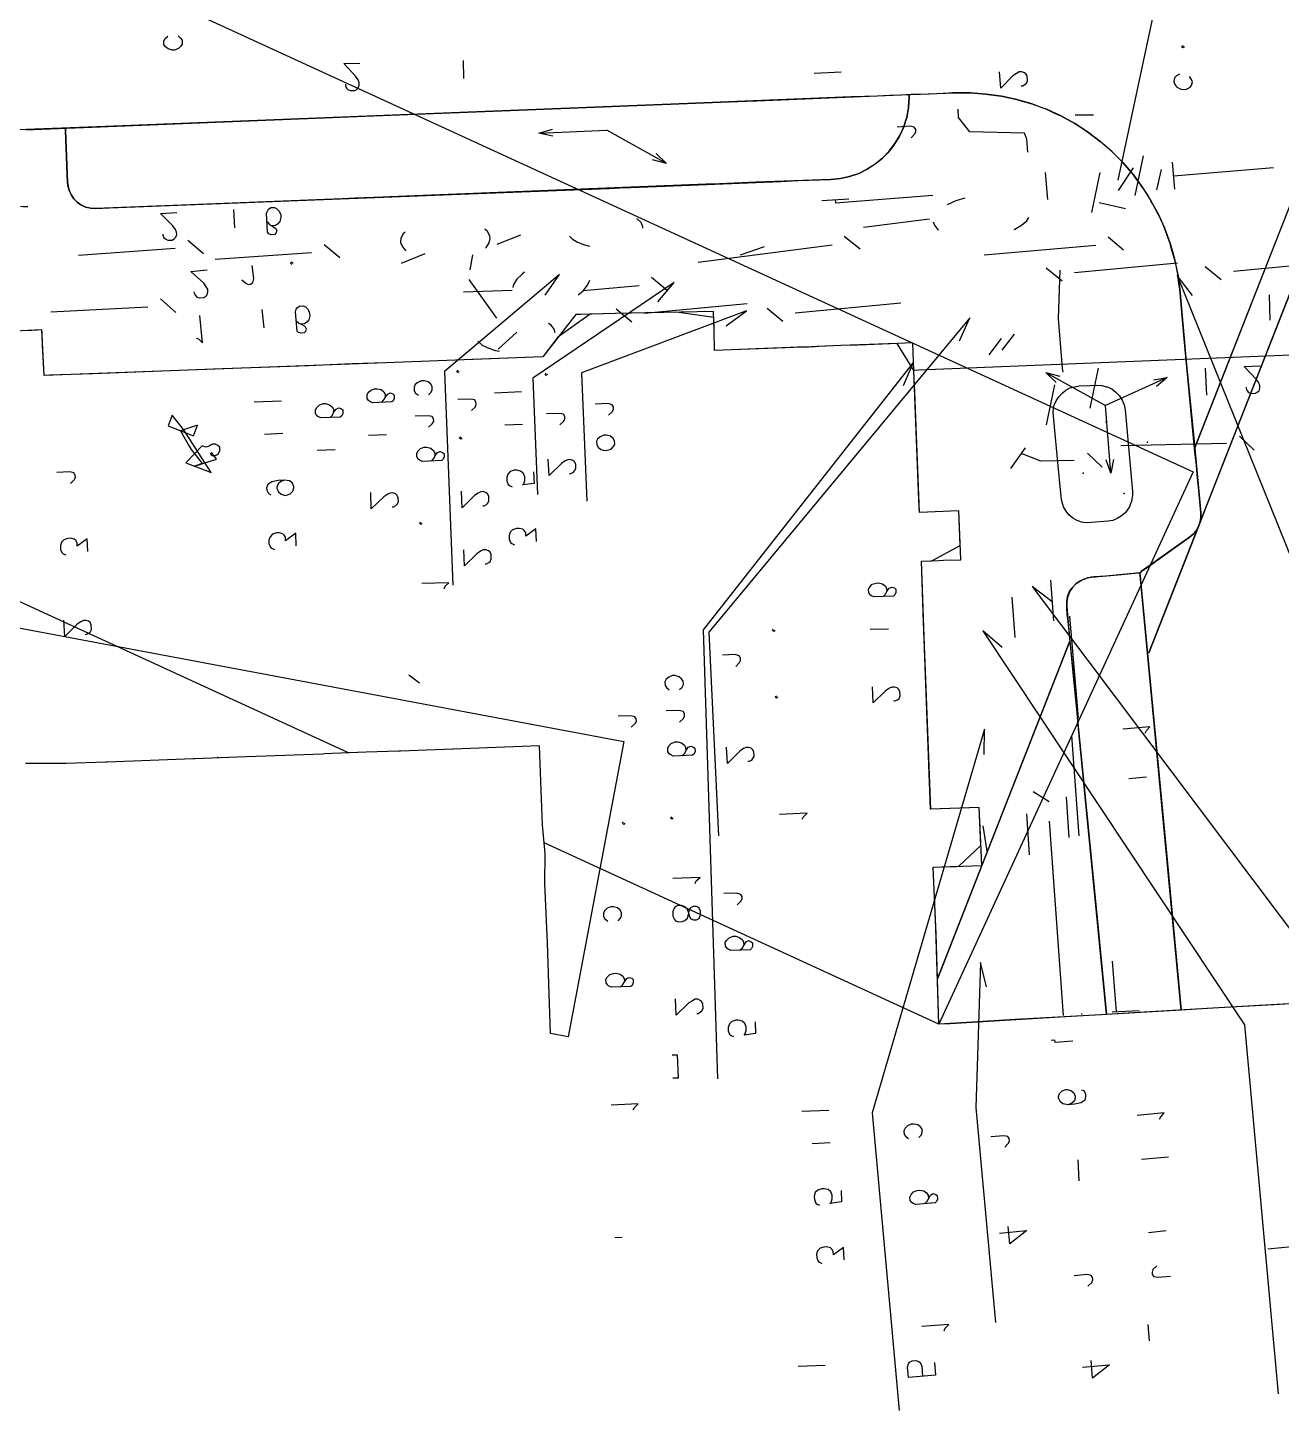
# Model space of a CAD drawing. Header units: metres. Extents: x 131 to 658, y 22 to 173.
# Drawn here: x 397.5 to 445.9, y 22.5 to 75.9 of the extents above; entities that cross this region are included whole.
import ezdxf

# ---------------------------------------------------------------- set-up
doc = ezdxf.new("R2010")
doc.units = ezdxf.units.M
for name, color, linetype in [('BOUNDARY', 7, 'Continuous'), ('BUILDING', 7, 'Continuous'), ('ELECTR_CABLE', 7, 'Continuous'), ('ELECTR_CABLE_COMM', 7, 'Continuous'), ('GAS', 7, 'Continuous'), ('GRASS', 7, 'Continuous'), ('OVERHEAD_POWER_LINE', 7, 'Continuous'), ('ROAD', 7, 'Continuous'), ('SEWER', 7, 'Continuous'), ('SIDEWALK_PATH', 7, 'Continuous'), ('TREE', 7, 'Continuous'), ('WATER_PIPELINE', 7, 'Continuous')]:
    doc.layers.add(name, color=color, linetype=linetype)

msp = doc.modelspace()

# ---------------------------------------------------------------- linework, layer by layer
at = {"layer": 'BOUNDARY'}
msp.add_lwpolyline([(448.931, 38.347), (445.602, 38.147), (443.937, 38.047), (440.608, 37.858), (438.944, 37.759), (435.626, 37.57), (433.961, 37.47), (432.685, 37.392), (432.685, 37.392), (432.618, 39.445), (432.563, 41.11), (432.463, 43.462), (432.463, 43.462), (433.451, 43.496), (434.305, 44.295), (434.239, 45.759), (434.239, 45.759), (432.374, 45.693), (432.308, 47.357), (432.175, 50.686), (432.119, 52.351), (432.008, 55.269), (432.008, 55.269), (432.408, 55.28), (433.506, 55.88), (433.451, 57.211), (433.451, 57.211), (431.93, 57.145), (431.93, 57.145), (431.908, 57.633), (431.842, 59.297), (431.72, 62.626), (431.076, 63.67), (428.901, 63.592), (428.901, 63.592), (427.747, 63.547), (426.082, 63.481), (424.684, 63.425), (424.684, 63.425), (424.018, 63.403), (424.018, 63.403), (424.007, 64.18), (424.007, 64.18), (423.996, 64.679), (422.554, 64.879), (420.19, 64.824), (420.19, 64.824), (419.225, 64.801), (417.982, 63.914), (417.394, 63.159), (417.394, 63.159), (415.019, 63.07), (413.354, 63.004), (411.335, 62.926), (411.335, 62.926), (410.025, 62.882), (408.361, 62.815), (405.032, 62.693), (403.367, 62.626), (400.038, 62.504), (398.374, 62.449), (398.152, 62.438), (398.152, 62.438), (398.063, 64.202), (398.063, 64.202), (396.731, 64.136)], dxfattribs=at)
at = {"layer": 'BUILDING'}
for points in [[(417.449, 44.395), (417.386, 45.093), (417.32, 46.758), (417.264, 48.144), (415.599, 48.082), (413.954, 48.016), (413.931, 48.015), (411.911, 47.937), (411.843, 47.935), (410.579, 47.892), (409.899, 47.865), (379.687, 61.75), (389.49, 83.08), (442.488, 58.722), (432.685, 37.392)], [(403.534, 60.352), (403.101, 60.906), (402.946, 60.496), (403.922, 60.107), (404.078, 60.518), (403.412, 60.307), (403.412, 60.307), (403.756, 59.708), (403.833, 59.586), (404.255, 59.042), (403.955, 58.942), (404.81, 59.209), (404.666, 59.397), (404.632, 59.453), (404.632, 59.453), (404.566, 59.431), (404.566, 59.431), (404.599, 59.375), (404.599, 59.375), (404.643, 59.353), (404.643, 59.353), (404.754, 59.353), (404.754, 59.353), (404.821, 59.375), (404.821, 59.375), (404.888, 59.431), (404.888, 59.431), (404.932, 59.542), (404.932, 59.542), (404.932, 59.675), (404.932, 59.675), (404.854, 59.741), (404.854, 59.741), (404.766, 59.786), (404.766, 59.786), (404.655, 59.786), (404.655, 59.786), (404.599, 59.763), (404.599, 59.763), (404.521, 59.708), (404.521, 59.708), (404.399, 59.664), (404.399, 59.664), (404.255, 59.719), (403.623, 59.064), (404.599, 58.687)]]:
    msp.add_lwpolyline(points, close=True, dxfattribs=at)
msp.add_lwpolyline([(383.115, 55.332), (420.523, 48.308), (418.381, 36.904), (417.689, 37.034), (417.626, 38.952), (417.574, 40.542), (417.477, 42.826), (417.485, 43.99), (417.386, 45.093), (417.32, 46.758), (417.264, 48.144), (415.599, 48.082), (413.954, 48.016), (413.931, 48.015), (411.911, 47.937), (411.843, 47.935), (410.579, 47.892), (408.96, 47.827), (408.911, 47.825), (405.606, 47.704), (403.967, 47.638), (403.917, 47.637), (400.588, 47.514), (400.538, 47.513), (398.999, 47.461), (398.902, 47.457), (397.43, 47.455)], dxfattribs=at)
at = {"layer": 'ELECTR_CABLE'}
for points in [[(409.781, 73.679), (409.781, 73.623), (409.781, 73.623), (409.826, 73.523), (409.826, 73.523), (409.87, 73.479), (409.87, 73.479), (409.959, 73.435), (409.959, 73.435), (410.147, 73.435), (410.147, 73.435), (410.236, 73.49), (410.236, 73.49), (410.27, 73.546), (410.27, 73.546), (410.314, 73.646), (410.314, 73.646), (410.314, 73.745), (410.314, 73.745), (410.27, 73.845), (410.27, 73.845), (410.17, 73.99), (410.17, 73.99), (409.715, 74.478), (409.715, 74.478), (410.336, 74.489)], [(414.353, 73.901), (414.331, 74.6)], [(435.859, 73.623), (435.914, 73.623), (435.914, 73.623), (436.014, 73.679), (436.014, 73.679), (436.058, 73.723), (436.058, 73.723), (436.103, 73.812), (436.103, 73.812), (436.092, 74.001), (436.092, 74.001), (436.036, 74.078), (436.036, 74.078), (435.981, 74.123), (435.981, 74.123), (435.881, 74.156), (435.881, 74.156), (435.781, 74.156), (435.781, 74.156), (435.681, 74.1), (435.681, 74.1), (435.537, 74.001), (435.537, 74.001), (435.071, 73.523), (435.071, 73.523), (435.026, 74.156)], [(436.114, 71.06), (436.081, 71.559), (436.081, 71.559), (435.981, 71.792), (435.981, 71.792), (433.872, 71.837), (433.872, 71.837), (433.44, 72.392), (433.44, 72.392), (433.428, 72.724)], [(431.609, 71.615), (431.742, 71.759), (431.742, 71.759), (431.786, 71.848), (431.786, 71.848), (431.786, 71.937), (431.786, 71.937), (431.731, 72.025), (431.731, 72.025), (431.575, 72.059), (431.575, 72.059), (431.076, 72.025)], [(438.644, 72.491), (437.945, 72.491)], [(437.479, 62.571), (437.457, 62.726), (437.457, 62.726), (437.301, 64.635), (437.301, 64.635), (437.357, 66.499)], [(442.461, 65.523), (441.873, 66.299), (453.336, 37.903), (454.632, 23.651)], [(445.424, 65.545), (445.446, 64.568)], [(433.473, 63.769), (433.872, 64.668), (433.872, 64.668), (423.808, 52.528), (423.808, 52.528), (424.174, 44.661)], [(438.067, 49.222), (437.734, 53.15)], [(426.36, 52.595), (426.315, 52.551), (426.315, 52.551), (426.26, 52.595), (426.26, 52.595), (426.304, 52.639)], [(435.126, 51.94), (434.383, 52.584), (444.47, 37.37), (445.767, 23.13)], [(424.84, 51.208), (424.984, 51.352), (424.984, 51.352), (425.028, 51.441), (425.028, 51.441), (425.028, 51.53), (425.028, 51.53), (424.973, 51.618), (424.973, 51.618), (424.817, 51.663), (424.817, 51.663), (424.329, 51.641)], [(412.633, 50.564), (412.223, 50.864)], [(426.46, 50.032), (426.415, 49.987), (426.415, 49.987), (426.36, 50.032), (426.36, 50.032), (426.415, 50.076)], [(420.811, 48.855), (420.956, 49), (420.956, 49), (421.011, 49.088), (421.011, 49.088), (421, 49.177), (421, 49.177), (420.945, 49.266), (420.945, 49.266), (420.8, 49.299), (420.8, 49.299), (420.301, 49.288)], [(434.427, 47.812), (434.438, 48.789), (430.111, 33.975), (431.154, 22.488)], [(440.641, 48.633), (440.686, 48.733), (440.686, 48.733), (440.819, 48.878), (440.819, 48.878), (439.776, 48.778)], [(425.306, 47.546), (425.361, 47.546), (425.361, 47.546), (425.461, 47.59), (425.461, 47.59), (425.505, 47.646), (425.505, 47.646), (425.55, 47.735), (425.55, 47.735), (425.539, 47.912), (425.539, 47.912), (425.483, 48.001), (425.483, 48.001), (425.439, 48.045), (425.439, 48.045), (425.339, 48.079), (425.339, 48.079), (425.239, 48.079), (425.239, 48.079), (425.139, 48.034), (425.139, 48.034), (424.995, 47.934), (424.995, 47.934), (424.518, 47.457), (424.518, 47.457), (424.484, 48.09)], [(438.1, 44.661), (437.812, 48.545)], [(440.697, 46.925), (440.009, 46.869)], [(427.403, 45.304), (427.447, 45.393), (427.447, 45.393), (427.592, 45.537), (427.592, 45.537), (426.537, 45.493)], [(420.567, 45.16), (420.523, 45.105), (420.523, 45.105), (420.467, 45.149), (420.467, 45.149), (420.512, 45.205)], [(434.383, 45.049), (434.527, 44.073)], [(420.301, 41.387), (420.39, 41.487), (420.39, 41.487), (420.434, 41.576), (420.434, 41.576), (420.434, 41.709), (420.434, 41.709), (420.379, 41.798), (420.379, 41.798), (420.279, 41.887), (420.279, 41.887), (420.123, 41.92), (420.123, 41.92), (420.024, 41.92), (420.024, 41.92), (419.879, 41.875), (419.879, 41.875), (419.779, 41.776), (419.779, 41.776), (419.735, 41.687), (419.735, 41.687), (419.735, 41.554), (419.735, 41.554), (419.791, 41.465), (419.791, 41.465), (419.902, 41.376)], [(434.516, 38.835), (434.283, 39.778), (434.283, 39.778), (434.105, 34.185), (434.105, 34.185), (434.86, 25.885)], [(439.532, 37.87), (439.376, 39.834)], [(420.401, 38.835), (420.49, 38.924), (420.49, 38.924), (420.545, 39.024), (420.545, 39.024), (420.634, 39.157), (420.634, 39.157), (420.734, 39.201), (420.734, 39.201), (420.834, 39.168), (420.834, 39.168), (420.889, 39.123), (420.889, 39.123), (420.889, 38.99), (420.889, 38.99), (420.845, 38.89), (420.845, 38.89), (420.8, 38.846), (420.8, 38.846), (420.046, 38.824), (420.046, 38.824), (419.946, 38.857), (419.946, 38.857), (419.902, 38.902), (419.902, 38.902), (419.846, 38.99), (419.846, 38.99), (419.835, 39.123), (419.835, 39.123), (419.879, 39.212), (419.879, 39.212), (419.979, 39.312), (419.979, 39.312), (420.123, 39.357), (420.123, 39.357), (420.223, 39.368), (420.223, 39.368), (420.379, 39.323), (420.379, 39.323), (420.479, 39.246), (420.479, 39.246), (420.534, 39.157), (420.534, 39.157), (420.545, 39.024)], [(439.365, 37.87), (440.408, 37.925)], [(420.889, 34.086), (420.934, 34.174), (420.934, 34.174), (421.078, 34.319), (421.078, 34.319), (420.035, 34.274)], [(431.908, 33.02), (431.997, 33.109), (431.997, 33.109), (432.041, 33.209), (432.041, 33.209), (432.03, 33.342), (432.03, 33.342), (431.975, 33.431), (431.975, 33.431), (431.864, 33.509), (431.864, 33.509), (431.708, 33.542), (431.708, 33.542), (431.609, 33.531), (431.609, 33.531), (431.464, 33.475), (431.464, 33.475), (431.376, 33.375), (431.376, 33.375), (431.331, 33.276), (431.331, 33.276), (431.342, 33.142), (431.342, 33.142), (431.409, 33.065), (431.409, 33.065), (431.509, 32.976)], [(435.226, 32.643), (435.359, 32.787), (435.359, 32.787), (435.404, 32.876), (435.404, 32.876), (435.393, 32.976), (435.393, 32.976), (435.337, 33.054), (435.337, 33.054), (435.182, 33.087), (435.182, 33.087), (434.682, 33.042)], [(432.141, 30.468), (432.23, 30.568), (432.23, 30.568), (432.274, 30.657), (432.274, 30.657), (432.363, 30.801), (432.363, 30.801), (432.452, 30.856), (432.452, 30.856), (432.563, 30.823), (432.563, 30.823), (432.618, 30.779), (432.618, 30.779), (432.63, 30.646), (432.63, 30.646), (432.585, 30.546), (432.585, 30.546), (432.541, 30.501), (432.541, 30.501), (431.797, 30.435), (431.797, 30.435), (431.686, 30.468), (431.686, 30.468), (431.642, 30.512), (431.642, 30.512), (431.575, 30.59), (431.575, 30.59), (431.564, 30.723), (431.564, 30.723), (431.609, 30.823), (431.609, 30.823), (431.697, 30.923), (431.697, 30.923), (431.842, 30.978), (431.842, 30.978), (431.942, 30.99), (431.942, 30.99), (432.097, 30.956), (432.097, 30.956), (432.208, 30.879), (432.208, 30.879), (432.263, 30.79), (432.263, 30.79), (432.274, 30.657)], [(435.026, 29.325), (436.07, 29.425), (436.07, 29.425), (435.415, 28.914), (435.415, 28.914), (435.348, 29.58)], [(420.456, 29.159), (420.175, 29.15)], [(446.423, 28.815), (445.38, 28.715)], [(438.433, 27.283), (438.577, 27.428), (438.577, 27.428), (438.622, 27.527), (438.622, 27.527), (438.611, 27.616), (438.611, 27.616), (438.555, 27.694), (438.555, 27.694), (438.4, 27.727), (438.4, 27.727), (437.9, 27.683)], [(432.885, 25.563), (432.929, 25.663), (432.929, 25.663), (433.062, 25.807), (433.062, 25.807), (432.019, 25.719)], [(440.808, 25.175), (440.752, 25.796)], [(428.291, 24.221), (427.248, 24.187)], [(432.507, 24.332), (432.552, 23.843), (432.552, 23.843), (431.509, 23.754), (431.509, 23.754), (431.475, 24.154), (431.475, 24.154), (431.509, 24.287), (431.509, 24.287), (431.553, 24.343), (431.553, 24.343), (431.653, 24.398), (431.653, 24.398), (431.797, 24.409), (431.797, 24.409), (431.908, 24.376), (431.908, 24.376), (431.953, 24.332), (431.953, 24.332), (432.019, 24.198), (432.019, 24.198), (432.052, 23.799)], [(438.222, 24.154), (439.265, 24.243), (439.265, 24.243), (438.611, 23.732), (438.611, 23.732), (438.555, 24.409)]]:
    msp.add_lwpolyline(points, dxfattribs=at)
at = {"layer": 'ELECTR_CABLE_COMM'}
for points in [[(406.763, 68.363), (406.852, 68.264), (406.852, 68.264), (406.941, 68.219), (406.941, 68.219), (407.085, 68.13), (407.085, 68.13), (407.14, 68.031), (407.14, 68.031), (407.096, 67.931), (407.096, 67.931), (407.051, 67.875), (407.051, 67.875), (406.918, 67.864), (406.918, 67.864), (406.83, 67.909), (406.83, 67.909), (406.774, 67.964), (406.774, 67.964), (406.741, 68.707), (406.741, 68.707), (406.785, 68.807), (406.785, 68.807), (406.818, 68.863), (406.818, 68.863), (406.907, 68.918), (406.907, 68.918), (407.04, 68.918), (407.04, 68.918), (407.14, 68.874), (407.14, 68.874), (407.229, 68.785), (407.229, 68.785), (407.284, 68.641), (407.284, 68.641), (407.284, 68.541), (407.284, 68.541), (407.251, 68.386), (407.251, 68.386), (407.162, 68.275), (407.162, 68.275), (407.085, 68.23), (407.085, 68.23), (406.941, 68.219)], [(433.684, 69.284), (433.34, 69.185), (433.34, 69.185), (433.029, 69.04), (433.029, 69.04), (432.996, 69.029)], [(402.735, 67.897), (402.735, 67.853), (402.735, 67.853), (402.779, 67.753), (402.779, 67.753), (402.835, 67.709), (402.835, 67.709), (402.923, 67.664), (402.923, 67.664), (403.101, 67.664), (403.101, 67.664), (403.19, 67.72), (403.19, 67.72), (403.234, 67.775), (403.234, 67.775), (403.279, 67.875), (403.279, 67.875), (403.267, 67.975), (403.267, 67.975), (403.223, 68.075), (403.223, 68.075), (403.123, 68.219), (403.123, 68.219), (402.646, 68.696), (402.646, 68.696), (403.279, 68.73)], [(405.509, 68.142), (405.476, 68.841)], [(421.255, 68.13), (421.255, 68.175), (421.255, 68.175), (421.189, 68.341), (421.189, 68.341), (421.044, 68.486), (421.044, 68.486), (421.033, 68.497)], [(432.319, 68.474), (429.778, 68.153)], [(432.463, 68.363), (432.507, 68.241), (432.507, 68.241), (432.63, 68.086), (432.63, 68.086), (432.663, 68.064)], [(435.592, 68.075), (435.615, 68.086), (435.615, 68.086), (435.87, 68.241), (435.87, 68.241), (436.07, 68.408), (436.07, 68.408), (436.147, 68.541)], [(412.089, 67.975), (412.012, 67.909), (412.012, 67.909), (411.923, 67.742), (411.923, 67.742), (411.912, 67.565), (411.912, 67.565), (411.978, 67.398), (411.978, 67.398), (412.112, 67.254)], [(415.363, 67.731), (415.352, 67.831), (415.352, 67.831), (415.263, 67.997), (415.263, 67.997), (415.163, 68.086)], [(416.539, 67.853), (415.629, 67.498)], [(418.426, 67.82), (418.526, 67.709), (418.526, 67.709), (418.736, 67.587), (418.736, 67.587), (419.003, 67.476), (419.003, 67.476), (419.202, 67.431)], [(429.644, 67.32), (429.023, 67.809)], [(399.483, 67.087), (403.212, 67.354)], [(403.7, 67.664), (404.299, 67.143)], [(408.96, 67.498), (409.559, 66.987)], [(415.185, 67.365), (415.219, 67.387), (415.219, 67.387), (415.33, 67.553), (415.33, 67.553), (415.363, 67.731)], [(428.557, 67.465), (423.386, 66.799)], [(425.938, 67.398), (425.017, 67.076)], [(438.733, 67.454), (434.427, 67.076)], [(439.809, 67.276), (439.21, 67.775)], [(404.754, 66.932), (408.472, 67.187)], [(407.717, 66.721), (407.673, 66.766), (407.673, 66.766), (407.706, 66.821), (407.706, 66.821), (407.762, 66.777)], [(412.844, 67.132), (411.934, 66.754)], [(414.597, 66.521), (414.697, 67.098)], [(441.884, 66.777), (437.912, 66.399)], [(448.121, 66.843), (444.048, 66.455)], [(403.933, 65.667), (403.944, 65.611), (403.944, 65.611), (404, 65.523), (404, 65.523), (404.044, 65.467), (404.044, 65.467), (404.144, 65.434), (404.144, 65.434), (404.322, 65.445), (404.322, 65.445), (404.399, 65.501), (404.399, 65.501), (404.444, 65.556), (404.444, 65.556), (404.477, 65.667), (404.477, 65.667), (404.466, 65.767), (404.466, 65.767), (404.41, 65.856), (404.41, 65.856), (404.311, 66), (404.311, 66), (403.822, 66.455), (403.822, 66.455), (404.444, 66.51)], [(405.786, 66.133), (405.942, 66), (405.942, 66), (406.031, 65.955), (406.031, 65.955), (406.119, 65.967), (406.119, 65.967), (406.208, 66.022), (406.208, 66.022), (406.241, 66.177), (406.241, 66.177), (406.186, 66.677)], [(417.482, 65.534), (418.037, 66.333), (418.037, 66.333), (413.61, 62.593), (413.61, 62.593), (413.931, 54.348)], [(416.695, 66.422), (416.595, 66.355), (416.595, 66.355), (416.395, 66.155), (416.395, 66.155), (416.262, 65.944), (416.262, 65.944), (416.24, 65.833)], [(422.199, 65.722), (421.588, 66.222)], [(437.434, 66.078), (436.824, 66.577)], [(443.571, 66.133), (442.961, 66.632)], [(414.342, 65.667), (416.217, 65.734)], [(415.618, 64.646), (414.553, 66.144)], [(421.832, 65.279), (422.465, 66.022), (422.465, 66.022), (417.016, 62.338), (417.016, 62.338), (417.194, 57.844)], [(418.759, 65.545), (418.958, 65.711), (418.958, 65.711), (419.125, 65.922), (419.125, 65.922), (419.214, 66.122)], [(421.111, 65.9), (418.958, 65.711)], [(402.646, 65.401), (403.234, 64.868)], [(407.884, 64.546), (407.984, 64.457), (407.984, 64.457), (408.072, 64.413), (408.072, 64.413), (408.217, 64.335), (408.217, 64.335), (408.272, 64.235), (408.272, 64.235), (408.239, 64.136), (408.239, 64.136), (408.194, 64.08), (408.194, 64.08), (408.061, 64.069), (408.061, 64.069), (407.972, 64.102), (407.972, 64.102), (407.917, 64.147), (407.917, 64.147), (407.85, 64.901), (407.85, 64.901), (407.884, 65.001), (407.884, 65.001), (407.928, 65.057), (407.928, 65.057), (408.006, 65.112), (408.006, 65.112), (408.15, 65.123), (408.15, 65.123), (408.239, 65.09), (408.239, 65.09), (408.339, 64.99), (408.339, 64.99), (408.394, 64.846), (408.394, 64.846), (408.405, 64.746), (408.405, 64.746), (408.372, 64.591), (408.372, 64.591), (408.294, 64.491), (408.294, 64.491), (408.206, 64.435), (408.206, 64.435), (408.072, 64.413)], [(425.283, 65.201), (421.311, 64.824)], [(431.209, 65.234), (427.137, 64.846)], [(398.418, 64.901), (402.158, 65.09)], [(404.022, 63.88), (404.111, 63.847), (404.111, 63.847), (404.266, 63.703), (404.266, 63.703), (404.166, 64.757)], [(406.641, 64.28), (406.574, 64.979)], [(424.473, 64.358), (425.261, 64.935), (425.261, 64.935), (418.892, 62.538), (418.892, 62.538), (419.091, 57.589)], [(420.834, 64.502), (420.234, 65.001)], [(426.659, 64.524), (426.049, 65.023)], [(416.395, 64.113), (415.674, 63.459)], [(417.871, 64.08), (417.838, 64.224), (417.838, 64.224), (417.715, 64.38), (417.715, 64.38), (417.616, 64.446)], [(414.886, 63.758), (415.052, 63.614), (415.052, 63.614), (415.274, 63.503), (415.274, 63.503), (415.574, 63.403), (415.574, 63.403), (415.729, 63.381)], [(434.616, 63.237), (435.093, 63.869)], [(435.126, 63.414), (435.603, 64.036)], [(414.176, 62.593), (414.131, 62.549), (414.131, 62.549), (414.076, 62.582), (414.076, 62.582), (414.131, 62.638)], [(417.582, 62.493), (417.527, 62.438), (417.527, 62.438), (417.482, 62.482), (417.482, 62.482), (417.527, 62.527)], [(411.168, 61.395), (411.268, 61.495), (411.268, 61.495), (411.313, 61.583), (411.313, 61.583), (411.412, 61.717), (411.412, 61.717), (411.512, 61.772), (411.512, 61.772), (411.612, 61.728), (411.612, 61.728), (411.657, 61.683), (411.657, 61.683), (411.668, 61.55), (411.668, 61.55), (411.623, 61.461), (411.623, 61.461), (411.568, 61.417), (411.568, 61.417), (410.824, 61.384), (410.824, 61.384), (410.725, 61.428), (410.725, 61.428), (410.669, 61.472), (410.669, 61.472), (410.614, 61.55), (410.614, 61.55), (410.614, 61.694), (410.614, 61.694), (410.658, 61.783), (410.658, 61.783), (410.758, 61.872), (410.758, 61.872), (410.902, 61.927), (410.902, 61.927), (411.002, 61.927), (411.002, 61.927), (411.157, 61.894), (411.157, 61.894), (411.257, 61.805), (411.257, 61.805), (411.313, 61.717), (411.313, 61.717), (411.313, 61.583)], [(412.988, 61.694), (413.088, 61.794), (413.088, 61.794), (413.133, 61.883), (413.133, 61.883), (413.133, 62.016), (413.133, 62.016), (413.077, 62.105), (413.077, 62.105), (412.977, 62.194), (412.977, 62.194), (412.822, 62.227), (412.822, 62.227), (412.722, 62.227), (412.722, 62.227), (412.578, 62.171), (412.578, 62.171), (412.478, 62.083), (412.478, 62.083), (412.433, 61.983), (412.433, 61.983), (412.433, 61.85), (412.433, 61.85), (412.489, 61.761), (412.489, 61.761), (412.6, 61.683)], [(407.318, 61.45), (406.264, 61.406)], [(414.642, 61.084), (414.786, 61.217), (414.786, 61.217), (414.83, 61.317), (414.83, 61.317), (414.819, 61.406), (414.819, 61.406), (414.775, 61.495), (414.775, 61.495), (414.619, 61.528), (414.619, 61.528), (414.12, 61.506)], [(416.572, 61.805), (415.529, 61.761)], [(409.193, 60.818), (409.282, 60.906), (409.282, 60.906), (409.326, 61.006), (409.326, 61.006), (409.426, 61.139), (409.426, 61.139), (409.526, 61.195), (409.526, 61.195), (409.626, 61.151), (409.626, 61.151), (409.681, 61.106), (409.681, 61.106), (409.681, 60.973), (409.681, 60.973), (409.637, 60.884), (409.637, 60.884), (409.582, 60.829), (409.582, 60.829), (408.838, 60.807), (408.838, 60.807), (408.738, 60.84), (408.738, 60.84), (408.683, 60.884), (408.683, 60.884), (408.627, 60.973), (408.627, 60.973), (408.627, 61.106), (408.627, 61.106), (408.672, 61.206), (408.672, 61.206), (408.771, 61.295), (408.771, 61.295), (408.916, 61.35), (408.916, 61.35), (409.016, 61.35), (409.016, 61.35), (409.171, 61.306), (409.171, 61.306), (409.271, 61.228), (409.271, 61.228), (409.326, 61.139), (409.326, 61.139), (409.326, 61.006)], [(412.988, 60.44), (413.133, 60.574), (413.133, 60.574), (413.188, 60.673), (413.188, 60.673), (413.177, 60.762), (413.177, 60.762), (413.133, 60.851), (413.133, 60.851), (412.977, 60.884), (412.977, 60.884), (412.478, 60.862)], [(418.059, 60.529), (418.204, 60.673), (418.204, 60.673), (418.248, 60.762), (418.248, 60.762), (418.248, 60.851), (418.248, 60.851), (418.193, 60.94), (418.193, 60.94), (418.037, 60.973), (418.037, 60.973), (417.538, 60.962)], [(419.935, 60.906), (420.079, 61.04), (420.079, 61.04), (420.123, 61.128), (420.123, 61.128), (420.123, 61.228), (420.123, 61.228), (420.068, 61.306), (420.068, 61.306), (419.913, 61.35), (419.913, 61.35), (419.413, 61.328)], [(416.617, 60.551), (415.929, 60.518)], [(407.362, 60.196), (406.663, 60.163)], [(411.368, 60.141), (410.669, 60.119)], [(414.275, 60.03), (414.231, 59.985), (414.231, 59.985), (414.176, 60.03), (414.176, 60.03), (414.231, 60.074)], [(420.179, 59.786), (420.168, 59.919), (420.168, 59.919), (420.112, 60.008), (420.112, 60.008), (420.012, 60.096), (420.012, 60.096), (419.857, 60.13), (419.857, 60.13), (419.757, 60.13), (419.757, 60.13), (419.613, 60.074), (419.613, 60.074), (419.513, 59.985), (419.513, 59.985), (419.469, 59.897), (419.469, 59.897), (419.48, 59.763), (419.48, 59.763), (419.535, 59.675), (419.535, 59.675), (419.635, 59.586), (419.635, 59.586), (419.779, 59.542), (419.779, 59.542), (419.879, 59.553), (419.879, 59.553), (420.035, 59.597), (420.035, 59.597), (420.123, 59.697), (420.123, 59.697), (420.179, 59.786)], [(443.782, 59.808), (439.698, 59.719)], [(444.847, 59.553), (444.281, 60.096)], [(409.382, 59.564), (408.694, 59.542)], [(413.099, 59.131), (413.188, 59.231), (413.188, 59.231), (413.232, 59.32), (413.232, 59.32), (413.332, 59.464), (413.332, 59.464), (413.432, 59.508), (413.432, 59.508), (413.532, 59.464), (413.532, 59.464), (413.587, 59.419), (413.587, 59.419), (413.587, 59.286), (413.587, 59.286), (413.543, 59.198), (413.543, 59.198), (413.499, 59.153), (413.499, 59.153), (412.744, 59.12), (412.744, 59.12), (412.644, 59.164), (412.644, 59.164), (412.589, 59.209), (412.589, 59.209), (412.533, 59.297), (412.533, 59.297), (412.533, 59.431), (412.533, 59.431), (412.578, 59.519), (412.578, 59.519), (412.677, 59.619), (412.677, 59.619), (412.822, 59.664), (412.822, 59.664), (412.922, 59.664), (412.922, 59.664), (413.077, 59.63), (413.077, 59.63), (413.177, 59.542), (413.177, 59.542), (413.232, 59.453), (413.232, 59.453), (413.232, 59.32)], [(436.014, 59.641), (435.448, 58.842)], [(437.9, 59.153), (436.613, 59.131), (436.613, 59.131), (435.892, 59.408)], [(438.977, 58.898), (438.411, 59.442)], [(417.039, 58.72), (417.061, 58.265), (417.061, 58.265), (416.617, 58.21), (416.617, 58.21), (416.661, 58.254), (416.661, 58.254), (416.706, 58.387), (416.706, 58.387), (416.706, 58.521), (416.706, 58.521), (416.65, 58.654), (416.65, 58.654), (416.539, 58.743), (416.539, 58.743), (416.395, 58.787), (416.395, 58.787), (416.295, 58.776), (416.295, 58.776), (416.14, 58.731), (416.14, 58.731), (416.051, 58.632), (416.051, 58.632), (416.007, 58.498), (416.007, 58.498), (416.007, 58.365), (416.007, 58.365), (416.062, 58.232), (416.062, 58.232), (416.118, 58.188), (416.118, 58.188), (416.217, 58.143)], [(418.426, 58.654), (418.481, 58.654), (418.481, 58.654), (418.581, 58.709), (418.581, 58.709), (418.625, 58.754), (418.625, 58.754), (418.67, 58.842), (418.67, 58.842), (418.67, 59.02), (418.67, 59.02), (418.614, 59.109), (418.614, 59.109), (418.559, 59.153), (418.559, 59.153), (418.459, 59.198), (418.459, 59.198), (418.359, 59.186), (418.359, 59.186), (418.259, 59.142), (418.259, 59.142), (418.115, 59.042), (418.115, 59.042), (417.638, 58.576), (417.638, 58.576), (417.604, 59.209)], [(407.429, 58.399), (407.284, 58.343), (407.284, 58.343), (407.185, 58.254), (407.185, 58.254), (407.14, 58.121), (407.14, 58.121), (407.14, 58.077), (407.14, 58.077), (407.196, 57.944), (407.196, 57.944), (407.307, 57.855), (407.307, 57.855), (407.451, 57.81), (407.451, 57.81), (407.506, 57.822), (407.506, 57.822), (407.651, 57.866), (407.651, 57.866), (407.751, 57.966), (407.751, 57.966), (407.795, 58.099), (407.795, 58.099), (407.795, 58.143), (407.795, 58.143), (407.739, 58.276), (407.739, 58.276), (407.629, 58.365), (407.629, 58.365), (407.429, 58.399), (407.429, 58.399), (407.185, 58.387), (407.185, 58.387), (406.941, 58.332), (406.941, 58.332), (406.785, 58.232), (406.785, 58.232), (406.741, 58.099), (406.741, 58.099), (406.752, 58.01), (406.752, 58.01), (406.807, 57.877), (406.807, 57.877), (406.907, 57.833)], [(411.579, 57.367), (411.634, 57.367), (411.634, 57.367), (411.723, 57.422), (411.723, 57.422), (411.779, 57.466), (411.779, 57.466), (411.823, 57.555), (411.823, 57.555), (411.812, 57.733), (411.812, 57.733), (411.768, 57.822), (411.768, 57.822), (411.712, 57.866), (411.712, 57.866), (411.612, 57.91), (411.612, 57.91), (411.512, 57.899), (411.512, 57.899), (411.412, 57.855), (411.412, 57.855), (411.268, 57.755), (411.268, 57.755), (410.78, 57.289), (410.78, 57.289), (410.758, 57.921)], [(415.085, 57.411), (415.13, 57.411), (415.13, 57.411), (415.23, 57.455), (415.23, 57.455), (415.274, 57.511), (415.274, 57.511), (415.319, 57.6), (415.319, 57.6), (415.319, 57.777), (415.319, 57.777), (415.263, 57.866), (415.263, 57.866), (415.208, 57.91), (415.208, 57.91), (415.108, 57.955), (415.108, 57.955), (415.008, 57.944), (415.008, 57.944), (414.908, 57.899), (414.908, 57.899), (414.764, 57.799), (414.764, 57.799), (414.287, 57.333), (414.287, 57.333), (414.264, 57.966)], [(412.744, 56.734), (412.689, 56.69), (412.689, 56.69), (412.644, 56.734), (412.644, 56.734), (412.689, 56.778)], [(407.884, 55.857), (407.862, 56.346), (407.862, 56.346), (407.473, 56.057), (407.473, 56.057), (407.473, 56.19), (407.473, 56.19), (407.418, 56.279), (407.418, 56.279), (407.362, 56.323), (407.362, 56.323), (407.218, 56.368), (407.218, 56.368), (407.118, 56.357), (407.118, 56.357), (406.963, 56.312), (406.963, 56.312), (406.874, 56.213), (406.874, 56.213), (406.83, 56.079), (406.83, 56.079), (406.83, 55.946), (406.83, 55.946), (406.885, 55.813), (406.885, 55.813), (406.941, 55.769), (406.941, 55.769), (407.04, 55.724)], [(417.15, 56.024), (417.127, 56.523), (417.127, 56.523), (416.739, 56.235), (416.739, 56.235), (416.739, 56.368), (416.739, 56.368), (416.683, 56.457), (416.683, 56.457), (416.628, 56.501), (416.628, 56.501), (416.484, 56.534), (416.484, 56.534), (416.384, 56.534), (416.384, 56.534), (416.228, 56.479), (416.228, 56.479), (416.14, 56.39), (416.14, 56.39), (416.095, 56.257), (416.095, 56.257), (416.095, 56.124), (416.095, 56.124), (416.151, 55.991), (416.151, 55.991), (416.206, 55.946), (416.206, 55.946), (416.306, 55.902)], [(415.174, 55.169), (415.219, 55.169), (415.219, 55.169), (415.319, 55.214), (415.319, 55.214), (415.363, 55.258), (415.363, 55.258), (415.407, 55.358), (415.407, 55.358), (415.407, 55.536), (415.407, 55.536), (415.352, 55.624), (415.352, 55.624), (415.296, 55.669), (415.296, 55.669), (415.196, 55.702), (415.196, 55.702), (415.097, 55.702), (415.097, 55.702), (414.997, 55.658), (414.997, 55.658), (414.852, 55.558), (414.852, 55.558), (414.375, 55.092), (414.375, 55.092), (414.353, 55.713)], [(413.587, 54.204), (413.632, 54.304), (413.632, 54.304), (413.776, 54.437), (413.776, 54.437), (412.733, 54.404)], [(430.532, 53.904), (430.621, 53.993), (430.621, 53.993), (430.676, 54.093), (430.676, 54.093), (430.765, 54.226), (430.765, 54.226), (430.865, 54.271), (430.865, 54.271), (430.965, 54.237), (430.965, 54.237), (431.02, 54.193), (431.02, 54.193), (431.02, 54.06), (431.02, 54.06), (430.976, 53.971), (430.976, 53.971), (430.932, 53.915), (430.932, 53.915), (430.177, 53.893), (430.177, 53.893), (430.077, 53.927), (430.077, 53.927), (430.022, 53.971), (430.022, 53.971), (429.977, 54.06), (429.977, 54.06), (429.966, 54.193), (429.966, 54.193), (430.011, 54.282), (430.011, 54.282), (430.111, 54.382), (430.111, 54.382), (430.255, 54.426), (430.255, 54.426), (430.355, 54.437), (430.355, 54.437), (430.51, 54.393), (430.51, 54.393), (430.61, 54.315), (430.61, 54.315), (430.665, 54.226), (430.665, 54.226), (430.676, 54.093)], [(430.732, 52.65), (430.033, 52.628)], [(422.676, 50.32), (422.776, 50.409), (422.776, 50.409), (422.82, 50.509), (422.82, 50.509), (422.809, 50.642), (422.809, 50.642), (422.753, 50.731), (422.753, 50.731), (422.654, 50.808), (422.654, 50.808), (422.498, 50.853), (422.498, 50.853), (422.398, 50.853), (422.398, 50.853), (422.254, 50.797), (422.254, 50.797), (422.154, 50.709), (422.154, 50.709), (422.11, 50.609), (422.11, 50.609), (422.121, 50.475), (422.121, 50.475), (422.176, 50.387), (422.176, 50.387), (422.276, 50.298)], [(430.943, 49.876), (430.987, 49.876), (430.987, 49.876), (431.087, 49.921), (431.087, 49.921), (431.143, 49.965), (431.143, 49.965), (431.187, 50.065), (431.187, 50.065), (431.176, 50.242), (431.176, 50.242), (431.12, 50.331), (431.12, 50.331), (431.076, 50.376), (431.076, 50.376), (430.965, 50.409), (430.965, 50.409), (430.865, 50.409), (430.865, 50.409), (430.776, 50.365), (430.776, 50.365), (430.621, 50.265), (430.621, 50.265), (430.144, 49.799), (430.144, 49.799), (430.122, 50.42)], [(422.676, 49.055), (422.82, 49.199), (422.82, 49.199), (422.864, 49.288), (422.864, 49.288), (422.864, 49.377), (422.864, 49.377), (422.809, 49.466), (422.809, 49.466), (422.654, 49.51), (422.654, 49.51), (422.154, 49.488)], [(422.776, 47.757), (422.875, 47.857), (422.875, 47.857), (422.92, 47.945), (422.92, 47.945), (423.009, 48.09), (423.009, 48.09), (423.108, 48.134), (423.108, 48.134), (423.208, 48.09), (423.208, 48.09), (423.264, 48.045), (423.264, 48.045), (423.275, 47.912), (423.275, 47.912), (423.219, 47.823), (423.219, 47.823), (423.175, 47.779), (423.175, 47.779), (422.432, 47.746), (422.432, 47.746), (422.332, 47.79), (422.332, 47.79), (422.276, 47.834), (422.276, 47.834), (422.221, 47.912), (422.221, 47.912), (422.221, 48.056), (422.221, 48.056), (422.265, 48.145), (422.265, 48.145), (422.354, 48.234), (422.354, 48.234), (422.509, 48.289), (422.509, 48.289), (422.609, 48.289), (422.609, 48.289), (422.753, 48.256), (422.753, 48.256), (422.864, 48.167), (422.864, 48.167), (422.909, 48.079), (422.909, 48.079), (422.92, 47.945)], [(422.42, 45.36), (422.376, 45.315), (422.376, 45.315), (422.321, 45.36), (422.321, 45.36), (422.376, 45.404)], [(423.275, 42.83), (423.319, 42.93), (423.319, 42.93), (423.464, 43.063), (423.464, 43.063), (422.42, 43.018)], [(428.435, 34.063), (427.392, 34.019)], [(428.49, 32.809), (427.791, 32.776)], [(428.912, 30.978), (428.923, 30.535), (428.923, 30.535), (428.479, 30.468), (428.479, 30.468), (428.524, 30.512), (428.524, 30.512), (428.568, 30.657), (428.568, 30.657), (428.568, 30.79), (428.568, 30.79), (428.513, 30.923), (428.513, 30.923), (428.413, 31.012), (428.413, 31.012), (428.257, 31.045), (428.257, 31.045), (428.158, 31.045), (428.158, 31.045), (428.013, 30.99), (428.013, 30.99), (427.913, 30.901), (427.913, 30.901), (427.869, 30.757), (427.869, 30.757), (427.88, 30.623), (427.88, 30.623), (427.936, 30.49), (427.936, 30.49), (427.98, 30.446), (427.98, 30.446), (428.08, 30.413)], [(429.023, 28.293), (429.001, 28.781), (429.001, 28.781), (428.612, 28.493), (428.612, 28.493), (428.601, 28.626), (428.601, 28.626), (428.546, 28.715), (428.546, 28.715), (428.501, 28.759), (428.501, 28.759), (428.346, 28.803), (428.346, 28.803), (428.246, 28.792), (428.246, 28.792), (428.102, 28.748), (428.102, 28.748), (428.002, 28.648), (428.002, 28.648), (427.958, 28.515), (427.958, 28.515), (427.969, 28.382), (427.969, 28.382), (428.024, 28.249), (428.024, 28.249), (428.069, 28.204), (428.069, 28.204), (428.169, 28.16)]]:
    msp.add_lwpolyline(points, dxfattribs=at)
at = {"layer": 'GAS'}
for points in [[(428.912, 74.145), (427.869, 74.089)], [(441.684, 70.672), (441.773, 69.628)], [(441.729, 70.15), (445.591, 70.461)], [(436.78, 70.272), (436.868, 69.229)], [(439.609, 69.584), (440.197, 70.45)], [(428.679, 69.207), (428.69, 69.096), (428.69, 69.096), (432.441, 69.395)], [(429.201, 69.24), (428.158, 69.174)]]:
    msp.add_lwpolyline(points, dxfattribs=at)
at = {"layer": 'GRASS'}
for points in [[(399.062, 69.884), (398.984, 71.881), (398.984, 71.981), (399.029, 71.981), (410.88, 72.458), (416.473, 72.68), (425.25, 73.024), (425.65, 73.046), (431.531, 73.279), (431.531, 73.124), (431.52, 73.024), (431.509, 72.758), (431.487, 72.647), (431.442, 72.392), (431.398, 72.258), (431.331, 72.036), (431.176, 71.704), (431.143, 71.648), (430.987, 71.393), (430.943, 71.326), (430.765, 71.093), (430.71, 71.038), (430.51, 70.827), (430.222, 70.594), (429.911, 70.405), (429.589, 70.239), (429.234, 70.117), (428.879, 70.039), (428.513, 70.006), (425.627, 69.895), (424.218, 69.839), (423.697, 69.817), (411.49, 69.329), (410.935, 69.307), (410.88, 69.307), (410.159, 69.284), (409.637, 69.262), (403.134, 68.996), (400.149, 68.885), (399.95, 68.896), (399.75, 68.94), (399.572, 69.029), (399.428, 69.129), (399.306, 69.251), (399.206, 69.395), (399.139, 69.551), (399.084, 69.717)], [(437.59, 57.2), (437.49, 57.367), (437.434, 57.544), (437.434, 57.555), (437.412, 57.633), (437.403, 57.781), (437.379, 58.021), (437.29, 58.953), (437.113, 60.729), (437.101, 60.884), (437.09, 61.017), (437.101, 61.162), (437.135, 61.295), (437.212, 61.461), (437.312, 61.617), (437.434, 61.761), (437.556, 61.85), (437.579, 61.872), (437.745, 61.961), (437.923, 62.005), (438.1, 62.038), (438.5, 62.049), (438.777, 62.061), (438.955, 62.049), (438.977, 62.049), (439.132, 62.005), (439.177, 62.005), (439.177, 61.994), (439.354, 61.916), (439.509, 61.794), (439.654, 61.65), (439.754, 61.483), (439.831, 61.306), (439.865, 61.106), (440.153, 57.955), (440.153, 57.799), (440.131, 57.677), (440.131, 57.622), (440.064, 57.444), (440.031, 57.367), (439.976, 57.278), (439.92, 57.2), (439.865, 57.134), (439.72, 57.011), (439.565, 56.912), (439.387, 56.845), (439.21, 56.812), (438.555, 56.756), (438.367, 56.745), (438.189, 56.778), (438.011, 56.845), (437.845, 56.934), (437.701, 57.056)], [(437.645, 53.882), (437.645, 53.904), (437.723, 54.093), (437.812, 54.226), (437.834, 54.259), (437.956, 54.382), (437.978, 54.404), (438.145, 54.515), (438.278, 54.581), (438.3, 54.581), (438.411, 54.626), (438.555, 54.648), (439.598, 54.748), (440.109, 54.792), (440.431, 54.825), (441.485, 43.74), (442.028, 37.936), (439.143, 37.77), (438.067, 48.8), (438.011, 49.432), (437.912, 50.442), (437.667, 52.95), (437.634, 53.216), (437.612, 53.472), (437.612, 53.494), (437.612, 53.682), (437.612, 53.705)]]:
    msp.add_lwpolyline(points, close=True, dxfattribs=at)
at = {"layer": 'OVERHEAD_POWER_LINE'}
for points in [[(417.782, 71.67), (417.249, 71.792), (417.249, 71.792), (417.771, 71.948)], [(417.249, 71.792), (419.868, 71.903)], [(422.165, 70.627), (419.868, 71.903)], [(421.777, 71.004), (422.165, 70.627), (422.165, 70.627), (421.633, 70.76)], [(436.813, 62.549), (439.11, 61.284)], [(437.201, 62.171), (436.813, 62.549), (436.813, 62.549), (437.346, 62.416)], [(441.496, 62.36), (439.11, 61.284)], [(440.963, 62.271), (441.496, 62.36), (441.496, 62.36), (441.074, 62.016)], [(439.321, 58.665), (439.11, 61.284)], [(439.421, 59.198), (439.321, 58.665), (439.321, 58.665), (439.132, 59.175)]]:
    msp.add_lwpolyline(points, dxfattribs=at)
at = {"layer": 'ROAD'}
for points in [[(451.128, 81.502), (442.55, 59.619), (442.151, 63.847), (442.084, 64.568), (442.017, 65.323), (441.973, 65.756), (441.929, 66.078), (441.895, 66.355), (441.818, 66.743), (441.773, 66.943), (441.662, 67.32), (441.607, 67.531), (441.496, 67.842), (441.396, 68.097), (441.318, 68.297), (441.152, 68.652), (441.13, 68.696), (440.941, 69.051), (440.863, 69.185), (440.763, 69.362), (440.586, 69.628), (440.541, 69.695), (440.431, 69.85), (440.297, 70.028), (440.186, 70.183), (439.787, 70.649), (439.365, 71.071), (438.91, 71.471), (438.422, 71.837), (437.923, 72.17), (437.39, 72.458), (436.835, 72.713), (436.669, 72.769), (436.269, 72.924), (435.692, 73.091), (435.093, 73.224), (434.494, 73.302), (433.895, 73.346), (433.417, 73.346), (433.395, 73.346), (433.329, 73.346), (433.284, 73.346), (433.207, 73.346), (433.051, 73.335), (432.84, 73.324), (432.596, 73.313), (432.308, 73.302), (431.975, 73.29), (431.609, 73.279), (431.209, 73.257), (430.776, 73.246), (430.31, 73.224), (429.822, 73.213), (429.312, 73.191), (424.251, 72.991), (422.021, 72.902), (421.355, 72.869), (400.527, 72.048), (397.12, 71.914)], [(449.796, 38.391), (443.016, 38.003), (442.028, 37.936), (440.442, 54.714), (440.431, 54.825), (440.49, 54.835), (440.486, 54.87), (440.763, 55.07), (442.35, 56.19), (442.495, 56.312), (442.605, 56.446), (442.694, 56.612), (440.779, 51.729), (440.779, 51.729), (446.378, 65.989)]]:
    msp.add_lwpolyline(points, dxfattribs=at)
msp.add_lwpolyline([(442.583, 59.275), (442.561, 59.486), (442.55, 59.597), (442.55, 59.619), (446.711, 70.217), (446.534, 69.739), (446.401, 69.251), (446.301, 68.752), (446.245, 68.241), (446.234, 67.731), (446.256, 67.221), (446.345, 66.233), (446.367, 66.078), (446.367, 66), (446.378, 65.989), (443.02, 57.442), (442.761, 56.778), (442.694, 56.612), (442.762, 56.784), (442.783, 56.956), (442.783, 57.145), (442.694, 58.132), (442.65, 58.598), (442.617, 58.976)], close=True, dxfattribs=at)
at = {"layer": 'SEWER'}
for points in [[(439.598, 69.973), (441.607, 79.394)], [(442.162, 75.121), (442.095, 75.088), (442.095, 75.088), (442.062, 75.144), (442.062, 75.144), (442.117, 75.177)], [(441.962, 74.067), (441.851, 74.001), (441.851, 74.001), (441.773, 73.923), (441.773, 73.923), (441.751, 73.79), (441.751, 73.79), (441.773, 73.69), (441.773, 73.69), (441.818, 73.634), (441.818, 73.634), (441.851, 73.579), (441.851, 73.579), (441.995, 73.501), (441.995, 73.501), (442.084, 73.479), (442.084, 73.479), (442.239, 73.49), (442.239, 73.49), (442.361, 73.557), (442.361, 73.557), (442.428, 73.634), (442.428, 73.634), (442.461, 73.768), (442.461, 73.768), (442.428, 73.867), (442.428, 73.867), (442.35, 73.978)], [(440.564, 70.916), (440.242, 69.384)], [(438.588, 68.73), (438.91, 70.272)], [(441.096, 69.606), (441.274, 70.394)], [(439.887, 68.874), (438.866, 69.096)], [(438.821, 62.715), (438.5, 61.173)], [(436.835, 60.529), (437.157, 62.072)], [(399.173, 58.265), (399.317, 58.41), (399.317, 58.41), (399.361, 58.498), (399.361, 58.498), (399.35, 58.587), (399.35, 58.587), (399.295, 58.676), (399.295, 58.676), (399.151, 58.72), (399.151, 58.72), (398.651, 58.687)], [(399.839, 55.647), (399.816, 56.135), (399.816, 56.135), (399.428, 55.846), (399.428, 55.846), (399.428, 55.979), (399.428, 55.979), (399.372, 56.068), (399.372, 56.068), (399.317, 56.113), (399.317, 56.113), (399.173, 56.157), (399.173, 56.157), (399.073, 56.146), (399.073, 56.146), (398.918, 56.09), (398.918, 56.09), (398.829, 56.002), (398.829, 56.002), (398.784, 55.869), (398.784, 55.869), (398.784, 55.724), (398.784, 55.724), (398.84, 55.602), (398.84, 55.602), (398.895, 55.558), (398.895, 55.558), (398.995, 55.513)], [(436.991, 54.537), (437.101, 52.972)], [(437.057, 53.694), (436.28, 54.293), (449.053, 37.304), (450.316, 23.399)], [(435.626, 52.318), (435.515, 53.882)], [(399.739, 52.44), (399.794, 52.451), (399.794, 52.451), (399.894, 52.495), (399.894, 52.495), (399.938, 52.539), (399.938, 52.539), (399.983, 52.639), (399.983, 52.639), (399.972, 52.817), (399.972, 52.817), (399.927, 52.906), (399.927, 52.906), (399.872, 52.95), (399.872, 52.95), (399.772, 52.983), (399.772, 52.983), (399.672, 52.983), (399.672, 52.983), (399.572, 52.928), (399.572, 52.928), (399.428, 52.839), (399.428, 52.839), (398.951, 52.362), (398.951, 52.362), (398.918, 52.994)], [(436.935, 45.981), (436.325, 46.37)], [(437.59, 46.17), (437.701, 44.605)], [(436.18, 43.939), (436.07, 45.515)], [(437.49, 37.725), (436.946, 45.227)], [(438.189, 37.803), (438.189, 37.77)], [(437.856, 36.738), (437.168, 36.693), (437.168, 36.693), (437.157, 36.782), (437.157, 36.782), (437.013, 36.771)], [(438.178, 34.862), (438.278, 34.829), (438.278, 34.829), (438.344, 34.696), (438.344, 34.696), (438.344, 34.607), (438.344, 34.607), (438.311, 34.463), (438.311, 34.463), (438.167, 34.363), (438.167, 34.363), (437.912, 34.307), (437.912, 34.307), (437.667, 34.285), (437.667, 34.285), (437.468, 34.319), (437.468, 34.319), (437.357, 34.407), (437.357, 34.407), (437.301, 34.541), (437.301, 34.541), (437.301, 34.585), (437.301, 34.585), (437.335, 34.718), (437.335, 34.718), (437.434, 34.818), (437.434, 34.818), (437.579, 34.873), (437.579, 34.873), (437.634, 34.873), (437.634, 34.873), (437.778, 34.84), (437.778, 34.84), (437.889, 34.751), (437.889, 34.751), (437.945, 34.618), (437.945, 34.618), (437.945, 34.574), (437.945, 34.574), (437.912, 34.441), (437.912, 34.441), (437.812, 34.341), (437.812, 34.341), (437.667, 34.285)], [(441.196, 33.73), (441.241, 33.819), (441.241, 33.819), (441.374, 33.975), (441.374, 33.975), (440.331, 33.875)], [(438.1, 31.345), (438.056, 32.155)], [(441.54, 32.266), (440.497, 32.166)], [(441.451, 29.414), (440.763, 29.347)], [(441.085, 28.071), (440.941, 27.927), (440.941, 27.927), (440.908, 27.827), (440.908, 27.827), (440.908, 27.738), (440.908, 27.738), (440.974, 27.661), (440.974, 27.661), (441.119, 27.627), (441.119, 27.627), (441.618, 27.672)]]:
    msp.add_lwpolyline(points, dxfattribs=at)
at = {"layer": 'SIDEWALK_PATH'}
for points in [[(397.453, 71.926), (398.707, 71.97), (398.984, 71.981), (398.984, 71.881), (399.062, 69.884), (399.084, 69.762), (399.084, 69.717), (399.139, 69.551), (399.206, 69.395), (399.306, 69.251), (399.428, 69.129), (399.572, 69.029), (399.75, 68.94), (399.905, 68.907), (399.95, 68.896), (400.149, 68.885), (400.682, 68.907), (413.887, 69.429), (419.946, 69.662), (420.589, 69.695), (420.778, 69.695), (422.121, 69.751), (425.949, 69.906), (426.26, 69.917), (426.582, 69.928), (427.248, 69.961), (428.513, 70.006), (428.879, 70.039), (429.234, 70.117), (429.589, 70.239), (429.911, 70.405), (430.222, 70.605), (430.51, 70.827), (430.765, 71.093), (430.987, 71.393), (431.176, 71.704), (431.278, 71.922), (431.359, 72.13), (431.398, 72.258), (431.442, 72.392), (431.509, 72.758), (431.52, 73.024), (431.531, 73.124), (431.531, 73.279), (431.586, 73.279), (433.284, 73.346), (433.384, 73.346), (433.895, 73.346), (434.494, 73.302), (434.583, 73.29), (435.093, 73.224), (435.692, 73.091), (435.803, 73.057), (436.269, 72.924), (436.835, 72.713), (437.113, 72.58), (437.39, 72.458), (437.923, 72.17), (438.167, 72.014), (438.422, 71.837), (438.91, 71.471), (438.921, 71.471), (439.365, 71.071), (439.465, 70.971), (439.787, 70.649), (440.186, 70.183), (440.541, 69.695), (440.863, 69.185), (441.152, 68.652), (441.385, 68.142), (441.396, 68.097), (441.607, 67.531), (441.696, 67.221), (441.773, 66.943), (441.862, 66.499), (441.895, 66.355), (441.973, 65.756), (442.228, 62.993), (442.517, 60.03), (442.772, 57.278), (442.783, 57.145), (442.783, 57.067), (442.783, 56.956), (442.772, 56.878), (442.761, 56.778), (442.694, 56.612), (442.672, 56.579), (442.605, 56.446), (442.572, 56.412), (442.495, 56.312), (442.439, 56.268), (442.35, 56.19), (440.486, 54.87), (440.431, 54.825), (438.988, 54.681), (438.977, 54.681), (438.966, 54.681), (438.899, 54.681), (438.81, 54.67), (438.677, 54.659), (438.555, 54.648), (438.522, 54.637), (438.411, 54.626), (438.333, 54.592), (438.278, 54.581), (438.145, 54.515), (437.978, 54.404), (437.834, 54.259), (437.734, 54.11), (437.638, 53.863), (437.612, 53.705), (437.612, 53.682), (437.612, 53.505), (437.734, 52.184), (434.338, 43.518), (434.272, 44.994), (434.239, 45.759), (432.363, 45.693), (432.075, 53.294), (432.064, 53.682), (432.008, 55.269), (432.696, 55.291), (432.863, 55.303), (433.527, 55.325), (433.528, 55.328), (433.451, 57.211), (431.93, 57.145), (431.753, 61.794), (431.72, 62.615), (431.675, 63.692), (430.799, 63.658), (429.567, 63.614), (428.901, 63.592), (428.002, 63.559), (427.98, 63.559), (427.913, 63.547), (427.813, 63.547), (427.658, 63.536), (427.458, 63.536), (427.214, 63.525), (426.948, 63.514), (426.637, 63.503), (426.304, 63.492), (425.949, 63.481), (424.684, 63.425), (424.018, 63.403), (424.007, 64.18), (423.985, 64.912), (420.19, 64.824), (418.858, 64.79), (418.67, 64.79), (417.394, 63.159), (411.335, 62.926), (398.152, 62.438), (398.096, 63.625), (398.074, 64.102), (398.063, 64.202), (397.897, 64.191), (397.675, 64.18), (396.876, 64.147)], [(397.364, 68.952), (397.53, 68.963), (397.242, 68.952)]]:
    msp.add_lwpolyline(points, dxfattribs=at)
for points in [[(433.118, 37.415), (432.685, 37.392), (432.63, 39.146), (437.734, 52.184), (437.889, 50.664), (437.967, 49.81), (438.799, 41.365), (439.143, 37.77), (437.346, 37.67)], [(432.552, 41.443), (432.463, 43.462), (433.351, 43.485), (433.595, 43.496), (434.338, 43.518), (432.63, 39.146), (432.574, 40.877)]]:
    msp.add_lwpolyline(points, close=True, dxfattribs=at)
at = {"layer": 'TREE'}
for p in [(439.141, 60.649), (440.728, 59.863), (438.248, 58.669), (439.829, 57.888), (404.853, 47.688)]:
    msp.add_point(p, dxfattribs=at)
at = {"layer": 'WATER_PIPELINE'}
for points in [[(403.323, 75.543), (403.423, 75.465), (403.423, 75.465), (403.478, 75.377), (403.478, 75.377), (403.478, 75.232), (403.478, 75.232), (403.434, 75.144), (403.434, 75.144), (403.334, 75.055), (403.334, 75.055), (403.19, 74.999), (403.19, 74.999), (403.09, 74.999), (403.09, 74.999), (402.935, 75.044), (402.935, 75.044), (402.835, 75.121), (402.835, 75.121), (402.779, 75.21), (402.779, 75.21), (402.779, 75.354), (402.779, 75.354), (402.824, 75.443), (402.824, 75.443), (402.923, 75.532)], [(431.742, 62.638), (431.908, 62.66), (431.908, 62.66), (454.879, 63.581)], [(431.32, 62.049), (431.697, 62.948), (431.697, 62.948), (423.586, 52.617), (423.586, 52.617), (424.14, 35.284)], [(443.016, 61.672), (442.972, 62.726)], [(444.536, 61.983), (444.536, 61.938), (444.536, 61.938), (444.581, 61.839), (444.581, 61.839), (444.625, 61.783), (444.625, 61.783), (444.725, 61.739), (444.725, 61.739), (444.902, 61.75), (444.902, 61.75), (444.991, 61.805), (444.991, 61.805), (445.036, 61.85), (445.036, 61.85), (445.069, 61.95), (445.069, 61.95), (445.069, 62.049), (445.069, 62.049), (445.025, 62.149), (445.025, 62.149), (444.925, 62.294), (444.925, 62.294), (444.459, 62.782), (444.459, 62.782), (445.08, 62.804)], [(424.895, 42.009), (425.039, 42.142), (425.039, 42.142), (425.095, 42.231), (425.095, 42.231), (425.084, 42.319), (425.084, 42.319), (425.039, 42.408), (425.039, 42.408), (424.884, 42.453), (424.884, 42.453), (424.385, 42.441)], [(423.464, 41.598), (423.419, 41.465), (423.419, 41.465), (423.319, 41.409), (423.319, 41.409), (423.219, 41.409), (423.219, 41.409), (423.12, 41.454), (423.12, 41.454), (423.075, 41.543), (423.075, 41.543), (423.02, 41.72), (423.02, 41.72), (422.964, 41.853), (422.964, 41.853), (422.853, 41.942), (422.853, 41.942), (422.753, 41.975), (422.753, 41.975), (422.609, 41.975), (422.609, 41.975), (422.509, 41.931), (422.509, 41.931), (422.465, 41.875), (422.465, 41.875), (422.409, 41.742), (422.409, 41.742), (422.42, 41.565), (422.42, 41.565), (422.476, 41.432), (422.476, 41.432), (422.52, 41.387), (422.52, 41.387), (422.631, 41.343), (422.631, 41.343), (422.776, 41.354), (422.776, 41.354), (422.875, 41.398), (422.875, 41.398), (422.975, 41.487), (422.975, 41.487), (423.02, 41.631), (423.02, 41.631), (423.064, 41.809), (423.064, 41.809), (423.108, 41.898), (423.108, 41.898), (423.208, 41.953), (423.208, 41.953), (423.308, 41.953), (423.308, 41.953), (423.408, 41.909), (423.408, 41.909), (423.464, 41.776), (423.464, 41.776), (423.464, 41.598)], [(425.006, 40.255), (425.106, 40.344), (425.106, 40.344), (425.15, 40.433), (425.15, 40.433), (425.239, 40.577), (425.239, 40.577), (425.339, 40.622), (425.339, 40.622), (425.439, 40.577), (425.439, 40.577), (425.494, 40.533), (425.494, 40.533), (425.494, 40.4), (425.494, 40.4), (425.45, 40.311), (425.45, 40.311), (425.405, 40.266), (425.405, 40.266), (424.651, 40.244), (424.651, 40.244), (424.551, 40.289), (424.551, 40.289), (424.507, 40.322), (424.507, 40.322), (424.451, 40.411), (424.451, 40.411), (424.44, 40.555), (424.44, 40.555), (424.496, 40.644), (424.496, 40.644), (424.584, 40.733), (424.584, 40.733), (424.74, 40.788), (424.74, 40.788), (424.84, 40.788), (424.84, 40.788), (424.984, 40.744), (424.984, 40.744), (425.095, 40.666), (425.095, 40.666), (425.139, 40.577), (425.139, 40.577), (425.15, 40.433)], [(423.342, 37.814), (423.386, 37.814), (423.386, 37.814), (423.486, 37.87), (423.486, 37.87), (423.53, 37.914), (423.53, 37.914), (423.586, 38.003), (423.586, 38.003), (423.575, 38.18), (423.575, 38.18), (423.519, 38.269), (423.519, 38.269), (423.475, 38.313), (423.475, 38.313), (423.375, 38.358), (423.375, 38.358), (423.275, 38.358), (423.275, 38.358), (423.175, 38.302), (423.175, 38.302), (423.031, 38.214), (423.031, 38.214), (422.543, 37.747), (422.543, 37.747), (422.52, 38.38)], [(425.594, 37.481), (425.605, 37.037), (425.605, 37.037), (425.161, 36.971), (425.161, 36.971), (425.206, 37.026), (425.206, 37.026), (425.25, 37.159), (425.25, 37.159), (425.25, 37.293), (425.25, 37.293), (425.195, 37.426), (425.195, 37.426), (425.095, 37.514), (425.095, 37.514), (424.939, 37.548), (424.939, 37.548), (424.84, 37.548), (424.84, 37.548), (424.695, 37.503), (424.695, 37.503), (424.595, 37.403), (424.595, 37.403), (424.551, 37.27), (424.551, 37.27), (424.551, 37.137), (424.551, 37.137), (424.607, 37.004), (424.607, 37.004), (424.662, 36.96), (424.662, 36.96), (424.762, 36.915)], [(422.387, 36.216), (422.587, 36.216), (422.587, 36.216), (422.62, 35.317), (422.62, 35.317), (422.42, 35.317)]]:
    msp.add_lwpolyline(points, dxfattribs=at)

doc.saveas('drawing.dxf')
